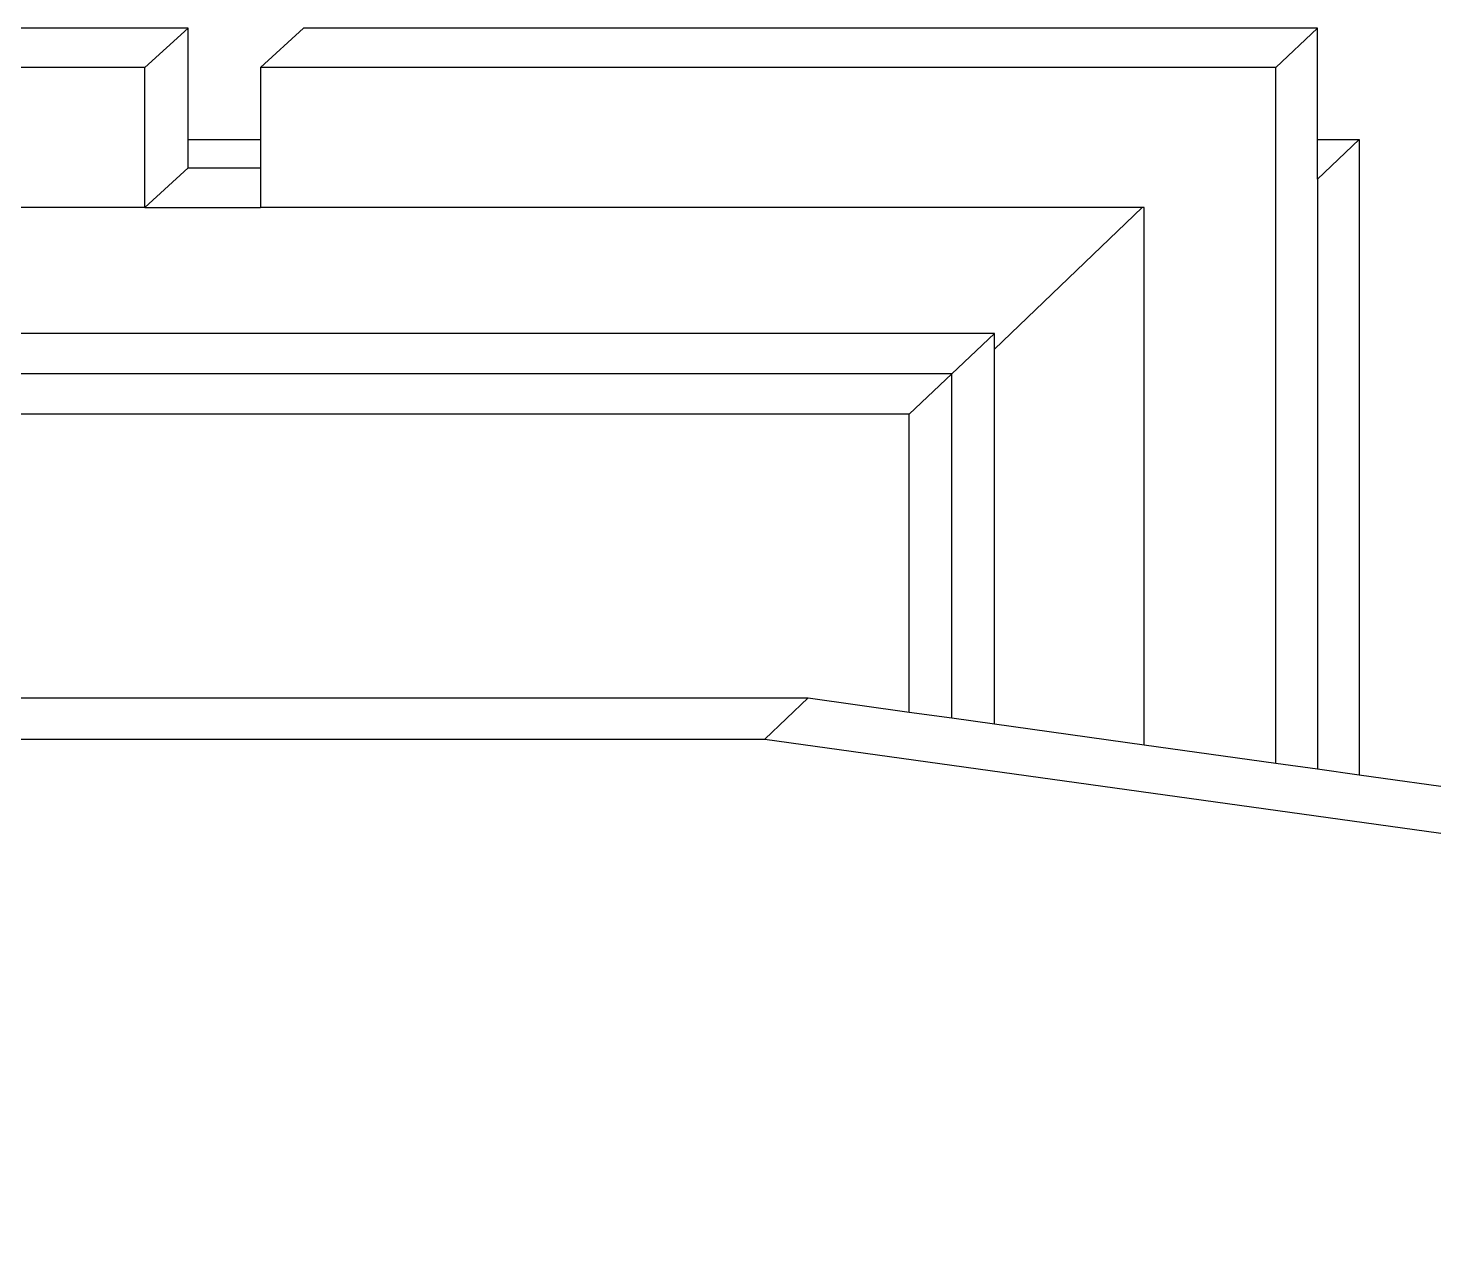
# Model space of a CAD drawing. Header units: millimetres. Extents: x -1110 to 413, y -747 to 380.
# Drawn here: x -774.79 to -739.39, y -731.73 to -701.11 of the extents above; entities that cross this region are included whole.
import ezdxf

# ---------------------------------------------------------------- set-up
doc = ezdxf.new("R2010")
doc.units = ezdxf.units.MM

msp = doc.modelspace()

# ---------------------------------------------------------------- linework, layer by layer
for p, q in [((-770.763, -701.107), (-792.953, -701.107)), ((-770.763, -701.107), (-771.855, -702.1)), ((-770.763, -703.912), (-770.763, -701.107)), ((-767.856, -701.107), (-768.944, -702.1)), ((-742.313, -701.107), (-767.856, -701.107)), ((-742.313, -701.107), (-743.364, -702.1)), ((-742.313, -703.912), (-742.313, -701.107)), ((-771.855, -702.1), (-794.076, -702.1)), ((-771.855, -705.627), (-771.855, -702.1)), ((-743.364, -702.1), (-768.944, -702.1)), ((-768.944, -702.1), (-768.944, -703.912)), ((-743.364, -719.618), (-743.364, -702.1)), ((-770.763, -703.912), (-768.944, -703.912)), ((-770.763, -704.628), (-770.763, -703.912)), ((-768.944, -703.912), (-768.944, -704.628)), ((-742.313, -703.912), (-741.264, -703.912)), ((-741.264, -703.912), (-742.313, -704.908)), ((-742.313, -704.908), (-742.313, -703.912)), ((-741.264, -703.912), (-741.264, -719.911)), ((-770.763, -704.628), (-771.855, -705.627)), ((-770.763, -704.628), (-768.944, -704.628)), ((-768.944, -704.628), (-768.944, -705.627)), ((-742.313, -704.908), (-742.313, -719.765)), ((-771.855, -705.627), (-793.699, -705.627)), ((-771.855, -705.627), (-768.944, -705.627)), ((-746.732, -705.627), (-768.944, -705.627)), ((-746.732, -705.627), (-750.452, -709.19)), ((-746.681, -705.627), (-746.732, -705.627)), ((-746.681, -719.156), (-746.681, -705.627)), ((-750.452, -708.795), (-776.276, -708.795)), ((-750.452, -708.795), (-751.527, -709.81)), ((-750.452, -709.19), (-750.452, -708.795)), ((-750.452, -718.63), (-750.452, -709.19)), ((-751.527, -709.81), (-777.388, -709.81)), ((-751.527, -709.81), (-752.605, -710.828)), ((-751.527, -718.481), (-751.527, -709.81)), ((-752.605, -710.828), (-778.503, -710.828)), ((-752.605, -718.331), (-752.605, -710.828)), ((-799.563, -717.977), (-755.145, -717.977)), ((-755.145, -717.977), (-756.234, -719.013)), ((-755.145, -717.977), (-752.605, -718.331)), ((-752.605, -718.331), (-751.527, -718.481)), ((-751.527, -718.481), (-750.452, -718.63)), ((-750.452, -718.63), (-746.681, -719.156)), ((-799.857, -719.013), (-756.234, -719.013)), ((-756.234, -719.013), (-664.982, -731.727)), ((-746.681, -719.156), (-743.364, -719.618)), ((-743.364, -719.618), (-742.313, -719.765)), ((-742.313, -719.765), (-741.264, -719.911)), ((-741.264, -719.911), (-664.024, -730.672))]:
    msp.add_line(p, q)

doc.saveas('drawing.dxf')
